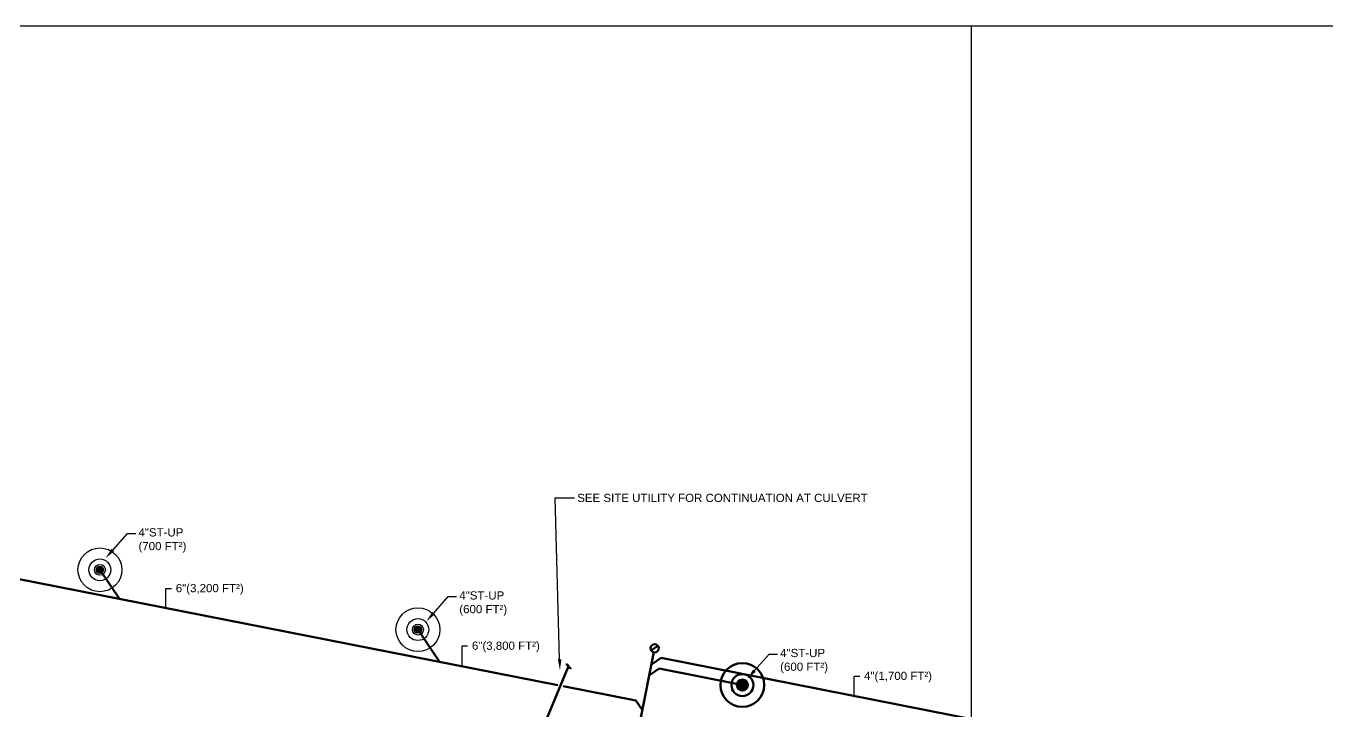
# Model space of a CAD drawing. Extents: x -29500 to 23517, y -2581 to 1886.
# Drawn here: x -1954 to -531, y 1136 to 1886 of the extents above; entities that cross this region are included whole.
import ezdxf
from ezdxf import colors
from ezdxf.entities.mleader import LeaderData, LeaderLine
from ezdxf.math import Vec2, Vec3

# ---------------------------------------------------------------- set-up
doc = ezdxf.new("R2010")
doc.units = 0
doc.header["$LTSCALE"] = 36
doc.header["$MEASUREMENT"] = 0
for name, color, linetype in [('0 @ 1 (1)', 7, 'Continuous'), ('0 @ 1 (2)', 7, 'Continuous'), ('0 @ 12', 7, 'Continuous'), ('0 @ 128', 7, 'Continuous'), ('0 @ 16', 7, 'Continuous'), ('0 @ 192', 7, 'Continuous'), ('0 @ 2', 7, 'Continuous'), ('0 @ 24', 7, 'Continuous'), ('0 @ 384', 7, 'Continuous'), ('0 @ 4', 7, 'Continuous'), ('0 @ 48', 7, 'Continuous'), ('0 @ 64', 7, 'Continuous'), ('0 @ 768', 7, 'Continuous'), ('0 @ 8', 7, 'Continuous'), ('0 @ 96', 7, 'Continuous'), ('G-ANNO-TEXT', 70, 'Continuous')]:
    doc.layers.add(name, color=color, linetype=linetype)
for name, color, linetype, lineweight in [('P-STRM-N', 2, 'Continuous', 60), ('P-STRM-N @ 1 (1)', 2, 'Continuous', 60), ('P-STRM-N @ 1 (2)', 2, 'Continuous', 60), ('P-STRM-N @ 12', 2, 'Continuous', 60), ('P-STRM-N @ 128', 2, 'Continuous', 60), ('P-STRM-N @ 16', 2, 'Continuous', 60), ('P-STRM-N @ 192', 2, 'Continuous', 60), ('P-STRM-N @ 2', 2, 'Continuous', 60), ('P-STRM-N @ 24', 2, 'Continuous', 60), ('P-STRM-N @ 384', 2, 'Continuous', 60), ('P-STRM-N @ 4', 2, 'Continuous', 60), ('P-STRM-N @ 48', 2, 'Continuous', 60), ('P-STRM-N @ 64', 2, 'Continuous', 60), ('P-STRM-N @ 768', 2, 'Continuous', 60), ('P-STRM-N @ 8', 2, 'Continuous', 60), ('P-STRM-N @ 96', 2, 'Continuous', 60)]:
    doc.layers.add(name, color=color, linetype=linetype, lineweight=lineweight)
doc.styles.add('Arial', font='arial.ttf')
doc.dimstyles.new('Loop096', dxfattribs={"dimscale": 0, "dimtxt": 0.09375, "dimasz": 0.03125, "dimexe": 0.0625, "dimexo": 0.0625, "dimgap": 0.09375, "dimtad": 1, "dimdec": 4, "dimzin": 3, "dimdsep": 46, "dimlunit": 4, "dimtxsty": 'Arial', "dimblk": 'OBLIQUE', "dimcen": 0.09375, "dimdle": 0.0625, "dimclrd": 256, "dimclre": 256, "dimclrt": 256, "dimadec": 4, "dimazin": 0, "dimtfac": 0.8, "dimtdec": 4, "dimtix": 1, "dimtofl": 0, "dimtmove": 1, "dimatfit": 0, "dimldrblk": 'LeaderNoteBlock', "dimfxl": 1, "dimfrac": 1, "dimtolj": 1, "dimtzin": 0, "dimlwd": -1, "dimlwe": -1, "dimarcsym": 0})

# ---------------------------------------------------------------- blocks, each defined once
blk = doc.blocks.new('FLOOR CLEAN OUT')
at = {"color": 7, "linetype": 'Continuous'}
blk.add_line((0.034, -0.032), (-0.034, 0.032), dxfattribs=at)
at = {"linetype": 'Continuous'}
blk.add_circle((0, 0), 0.0469, dxfattribs=at)
blk = doc.blocks.new('continuation')
blk.add_lwpolyline([(-0.003, -0.035, -0.625102), (0, 0, 0.625102), (0.003, 0.035)], format="xyb")
blk = doc.blocks.new('*U6')
blk.add_circle((0, 0), 0.0312)
blk = doc.blocks.new('*U1186')
at = {"layer": '0 @ 1 (1)'}
blk.add_blockref('*U6', (0, 0), dxfattribs=at)
at = {"layer": '0 @ 1 (2)'}
blk.add_blockref('*U6', (0, 0), dxfattribs=at)
at = {"layer": '0 @ 12', "xscale": 12, "yscale": 12, "zscale": 12}
blk.add_blockref('*U6', (0, 0), dxfattribs=at)
at = {"layer": '0 @ 128', "xscale": 128, "yscale": 128, "zscale": 128}
blk.add_blockref('*U6', (0, 0), dxfattribs=at)
at = {"layer": '0 @ 16', "xscale": 16, "yscale": 16, "zscale": 16}
blk.add_blockref('*U6', (0, 0), dxfattribs=at)
at = {"layer": '0 @ 192', "xscale": 192, "yscale": 192, "zscale": 192}
blk.add_blockref('*U6', (0, 0), dxfattribs=at)
at = {"layer": '0 @ 2', "xscale": 2, "yscale": 2, "zscale": 2}
blk.add_blockref('*U6', (0, 0), dxfattribs=at)
at = {"layer": '0 @ 24', "xscale": 24, "yscale": 24, "zscale": 24}
blk.add_blockref('*U6', (0, 0), dxfattribs=at)
at = {"layer": '0 @ 384', "xscale": 384, "yscale": 384, "zscale": 384}
blk.add_blockref('*U6', (0, 0), dxfattribs=at)
at = {"layer": '0 @ 4', "xscale": 4, "yscale": 4, "zscale": 4}
blk.add_blockref('*U6', (0, 0), dxfattribs=at)
at = {"layer": '0 @ 48', "xscale": 48, "yscale": 48, "zscale": 48}
blk.add_blockref('*U6', (0, 0), dxfattribs=at)
at = {"layer": '0 @ 64', "xscale": 64, "yscale": 64, "zscale": 64}
blk.add_blockref('*U6', (0, 0), dxfattribs=at)
at = {"layer": '0 @ 768', "xscale": 768, "yscale": 768, "zscale": 768}
blk.add_blockref('*U6', (0, 0), dxfattribs=at)
at = {"layer": '0 @ 8', "xscale": 8, "yscale": 8, "zscale": 8}
blk.add_blockref('*U6', (0, 0), dxfattribs=at)
at = {"layer": '0 @ 96', "xscale": 96, "yscale": 96, "zscale": 96}
blk.add_blockref('*U6', (0, 0), dxfattribs=at)
blk = doc.blocks.new('PipeUp')
blk.add_blockref('*U1186', (0, 0))
blk = doc.blocks.new('_Oblique')
at = {"color": 0, "linetype": 'ByBlock', "lineweight": -2}
blk.add_line((-0.5, -0.5), (0.5, 0.5), dxfattribs=at)
blk = doc.blocks.new('LeaderNoteBlock')
blk.add_ellipse((0, 0), major_axis=(1, 0), ratio=0.25, start_param=5.387521, end_param=10.320443)
blk = doc.blocks.new('*U1406')
at = {"layer": 'P-STRM-N @ 1 (1)'}
blk.add_blockref('*U6', (-1170.3, 1164.4), dxfattribs=at)
at = {"layer": 'P-STRM-N @ 1 (2)'}
blk.add_blockref('*U6', (-1170.3, 1164.4), dxfattribs=at)
at = {"layer": 'P-STRM-N @ 12', "xscale": 12, "yscale": 12, "zscale": 12}
blk.add_blockref('*U6', (-1170.3, 1164.4), dxfattribs=at)
at = {"layer": 'P-STRM-N @ 128', "xscale": 128, "yscale": 128, "zscale": 128}
blk.add_blockref('*U6', (-1170.3, 1164.4), dxfattribs=at)
at = {"layer": 'P-STRM-N @ 16', "xscale": 16, "yscale": 16, "zscale": 16}
blk.add_blockref('*U6', (-1170.3, 1164.4), dxfattribs=at)
at = {"layer": 'P-STRM-N @ 192', "xscale": 192, "yscale": 192, "zscale": 192}
blk.add_blockref('*U6', (-1170.3, 1164.4), dxfattribs=at)
at = {"layer": 'P-STRM-N @ 2', "xscale": 2, "yscale": 2, "zscale": 2}
blk.add_blockref('*U6', (-1170.3, 1164.4), dxfattribs=at)
at = {"layer": 'P-STRM-N @ 24', "xscale": 24, "yscale": 24, "zscale": 24}
blk.add_blockref('*U6', (-1170.3, 1164.4), dxfattribs=at)
at = {"layer": 'P-STRM-N @ 384', "xscale": 384, "yscale": 384, "zscale": 384}
blk.add_blockref('*U6', (-1170.3, 1164.4), dxfattribs=at)
at = {"layer": 'P-STRM-N @ 4', "xscale": 4, "yscale": 4, "zscale": 4}
blk.add_blockref('*U6', (-1170.3, 1164.4), dxfattribs=at)
at = {"layer": 'P-STRM-N @ 48', "xscale": 48, "yscale": 48, "zscale": 48}
blk.add_blockref('*U6', (-1170.3, 1164.4), dxfattribs=at)
at = {"layer": 'P-STRM-N @ 64', "xscale": 64, "yscale": 64, "zscale": 64}
blk.add_blockref('*U6', (-1170.3, 1164.4), dxfattribs=at)
at = {"layer": 'P-STRM-N @ 768', "xscale": 768, "yscale": 768, "zscale": 768}
blk.add_blockref('*U6', (-1170.3, 1164.4), dxfattribs=at)
at = {"layer": 'P-STRM-N @ 8', "xscale": 8, "yscale": 8, "zscale": 8}
blk.add_blockref('*U6', (-1170.3, 1164.4), dxfattribs=at)
at = {"layer": 'P-STRM-N @ 96', "xscale": 96, "yscale": 96, "zscale": 96}
blk.add_blockref('*U6', (-1170.3, 1164.4), dxfattribs=at)

msp = doc.modelspace()

# ---------------------------------------------------------------- linework, layer by layer
at = {"layer": 'DEFPOINTS'}
for points in [[(-3955.5, -346.5), (-919.5, -346.5), (-919.5, 1885.5), (-3955.5, 1885.5)], [(-2625.7, -346.5), (410.3, -346.5), (410.3, 1885.5), (-2625.7, 1885.5)]]:
    msp.add_lwpolyline(points, close=True, dxfattribs=at)
at = {"layer": 'P-STRM-N'}
for p, q in [((-2739.4, 1433.5), (-1372.2, 1164.4)), ((-1870.8, 1287), (-1851.9, 1258.8)), ((-1522.9, 1221.6), (-1501.6, 1189.9)), ((-1281.3, 1128.8), (-1267.2, 1200.3)), ((-1421.6, 1037.5), (-1360.5, 1185)), ((-1261.5, 1182.4), (-1272.1, 1175.3)), ((-1259.2, 1194.1), (-1269.8, 1187)), ((-1173.2, 1165), (-1261.5, 1182.4)), ((-103.9, 966.7), (-1259.2, 1194.1)), ((-1366.4, 1163.2), (-1286.7, 1147.6)), ((-1286.7, 1147.6), (-1279.6, 1137))]:
    msp.add_line(p, q, dxfattribs=at)

# ---------------------------------------------------------------- block references
for name, p in [('PipeUp', (-1873.2, 1290.5)), ('PipeUp', (-1525.3, 1225.1)), ('*U1406', (0, 0))]:
    msp.add_blockref(name, p, dxfattribs=at)
at = {"layer": 'P-STRM-N @ 96', "xscale": 96, "yscale": 96, "zscale": 96}
for name, p, rotation in [('FLOOR CLEAN OUT', (-1266.3, 1204.7), 78.86369056881794), ('continuation', (-1360.5, 1185), 247.4999999999999)]:
    msp.add_blockref(name, p, dxfattribs=dict(at, rotation=rotation))

# ---------------------------------------------------------------- texts
at = {"layer": 'G-ANNO-TEXT', "char_height": 9, "attachment_point": 1, "style": 'Arial'}
for s, insert in [('6"(3,200 FT²)', (-1790.2, 1275)), ('6"(3,800 FT²)', (-1466.2, 1212)), ('4"(1,700 FT²)', (-1037.2, 1179))]:
    msp.add_mtext_dynamic_manual_height_columns(s, width=139.2, gutter_width=45, heights=[0], dxfattribs=dict(at, insert=insert))

# ---------------------------------------------------------------- leaders
at = {"layer": 'G-ANNO-TEXT'}
for points in [[(-1801, 1249.2), (-1801, 1270.2), (-1795, 1270.2)], [(-1477, 1186.2), (-1477, 1207.2), (-1471, 1207.2)], [(-1048, 1153.2), (-1048, 1174.2), (-1042, 1174.2)]]:
    msp.add_leader(points, dimstyle='Loop096', override={"dimscale": 0}, dxfattribs=at)
ml = msp.add_multileader_mtext('Standard', dxfattribs=at)
ml.set_content('SEE SITE UTILITY FOR CONTINUATION AT CULVERT', color=256, style='Arial')
ml.set_leader_properties(color=256, linetype='ByLayer', lineweight=-1)
ml.build(insert=Vec2(0, 0))
ml.multileader.update_dxf_attribs({"has_dogleg": 0, "dogleg_length": 0.125, "arrow_head_size": 12, "scale": 96})
ctx = ml.context
ctx.base_point, ctx.scale, ctx.char_height, ctx.arrow_head_size, ctx.landing_gap_size, ctx.plane_origin = Vec3(-1354, 1369.2), 96, 9, 12, 3, Vec3(-1411, 1150.2)
notes = []
notes.append((ctx, [(0, (1, 1, 0), (-1366, 1369.2), (1, 0), 12, [(0, [(-1369.9, 1180.7), (-1375, 1369.2)], 0, [])])]))
ctx.mtext.insert, ctx.mtext.width, ctx.mtext.flow_direction = Vec3(-1351, 1373.7), 178.366, 5
ml = msp.add_multileader_mtext('Standard', dxfattribs=at)
ml.set_content('4"ST-UP\\P(700 FT²)', color=256, style='Arial')
ml.set_leader_properties(color=256, linetype='ByLayer', lineweight=-1)
ml.build(insert=Vec2(0, 0))
ml.multileader.update_dxf_attribs({"has_dogleg": 0, "dogleg_length": 0.125, "arrow_head_size": 12, "scale": 96})
ctx = ml.context
ctx.base_point, ctx.scale, ctx.char_height, ctx.arrow_head_size, ctx.landing_gap_size, ctx.plane_origin = Vec3(-1834, 1330.2), 96, 9, 12, 3, Vec3(-1867, 1303.2)
notes.append((ctx, [(0, (1, 1, 0), (-1846, 1330.2), (1, 0), 12, [(0, [(-1867, 1303.2), (-1843, 1330.2)], 0, [])])]))
ctx.mtext.insert, ctx.mtext.flow_direction = Vec3(-1831, 1336), 5
ml = msp.add_multileader_mtext('Standard', dxfattribs=at)
ml.set_content('4"ST-UP\\P(600 FT²)', color=256, style='Arial')
ml.set_leader_properties(color=256, linetype='ByLayer', lineweight=-1)
ml.build(insert=Vec2(0, 0))
ml.multileader.update_dxf_attribs({"has_dogleg": 0, "dogleg_length": 0.125, "arrow_head_size": 12, "scale": 96})
ctx = ml.context
ctx.base_point, ctx.scale, ctx.char_height, ctx.arrow_head_size, ctx.landing_gap_size, ctx.plane_origin = Vec3(-1483, 1261.2), 96, 9, 12, 3, Vec3(-1516, 1234.2)
notes.append((ctx, [(0, (1, 1, 0), (-1495, 1261.2), (1, 0), 12, [(0, [(-1516, 1234.2), (-1492, 1261.2)], 0, [])])]))
ctx.mtext.insert, ctx.mtext.flow_direction = Vec3(-1480, 1267), 5
ml = msp.add_multileader_mtext('Standard', dxfattribs=at)
ml.set_content('4"ST-UP\\P(600 FT²)', color=256, style='Arial')
ml.set_leader_properties(color=256, linetype='ByLayer', lineweight=-1)
ml.build(insert=Vec2(0, 0))
ml.multileader.update_dxf_attribs({"has_dogleg": 0, "dogleg_length": 0.125, "arrow_head_size": 12, "scale": 96})
ctx = ml.context
ctx.base_point, ctx.scale, ctx.char_height, ctx.arrow_head_size, ctx.landing_gap_size, ctx.plane_origin = Vec3(-1132, 1198.2), 96, 9, 12, 3, Vec3(-1165, 1171.2)
notes.append((ctx, [(0, (1, 1, 0), (-1144, 1198.2), (1, 0), 12, [(0, [(-1165, 1171.2), (-1141, 1198.2)], 0, [])])]))
ctx.mtext.insert, ctx.mtext.flow_direction = Vec3(-1129, 1204), 5
for ctx, leaders in notes:
    for number, flags, end, landing, length, lines in leaders:
        leader = LeaderData()
        leader.index, (leader.has_last_leader_line, leader.has_dogleg_vector, leader.attachment_direction) = number, flags
        leader.last_leader_point, leader.dogleg_vector, leader.dogleg_length = Vec3(end), Vec3(landing), length
        for number, points, colour, breaks in lines:
            line = LeaderLine()
            line.index, line.vertices, line.color, line.breaks = number, Vec3.list(points), colors.encode_raw_color(colour), breaks
            leader.lines.append(line)
        ctx.leaders.append(leader)

doc.saveas('drawing.dxf')
